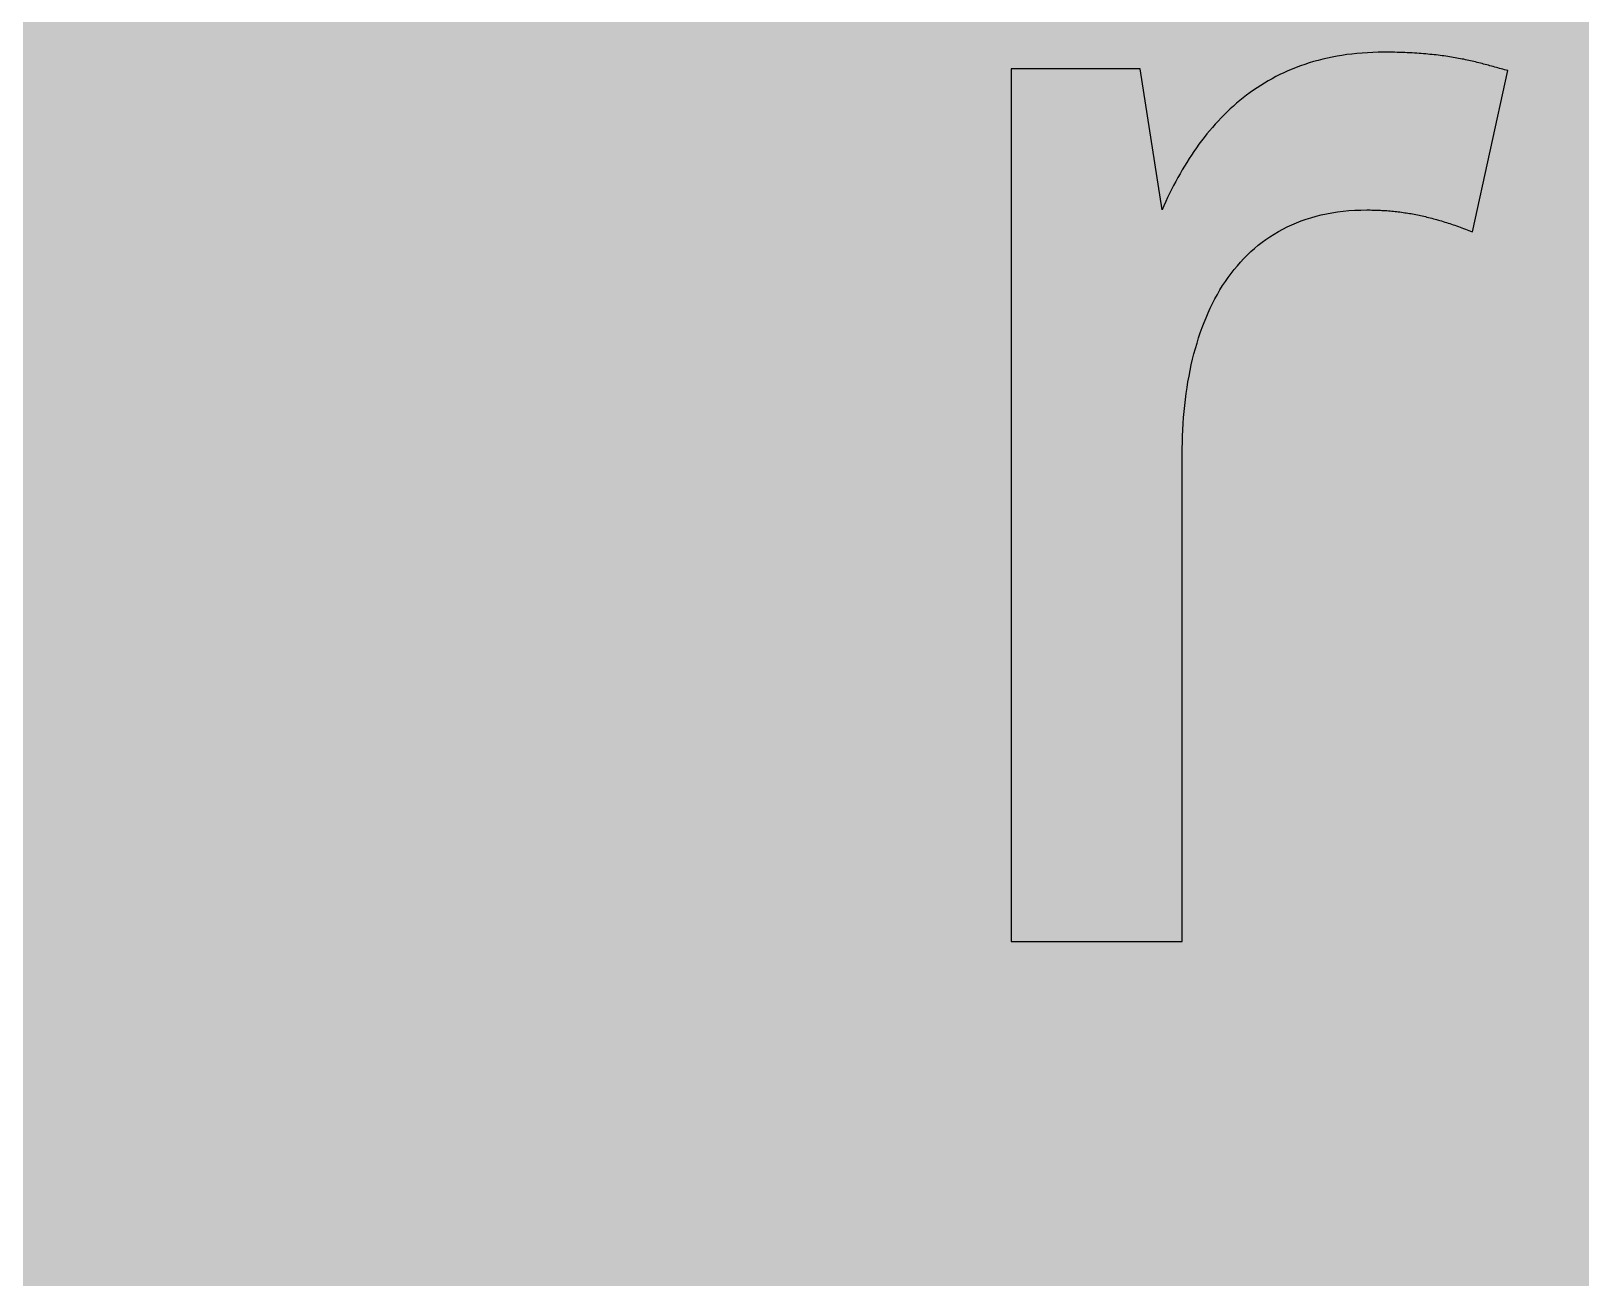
# Model space of a CAD drawing. Header units: millimetres. Extents: x 0 to 212, y 0 to 212.
# Drawn here: x 98.66 to 147.54, y 144.69 to 183.99 of the extents above; entities that cross this region are included whole.
import ezdxf

# ---------------------------------------------------------------- set-up
doc = ezdxf.new("R2010")
doc.units = ezdxf.units.MM

msp = doc.modelspace()

# ---------------------------------------------------------------- hatches: boundary and pattern name
for color, points in [(254, [(14.1633, 0.0536), (13.9878, 0.0533), (13.8125, 0.0559), (13.6373, 0.061), (13.462, 0.0686), (13.2893, 0.0787), (13.114, 0.0914), (12.9413, 0.1041), (12.7686, 0.1219), (12.5959, 0.1397), (12.4231, 0.16), (12.2504, 0.1829), (12.0777, 0.2057), (11.9075, 0.2337), (11.7373, 0.2616), (11.5672, 0.2921), (11.397, 0.3251), (11.2268, 0.3607), (11.0592, 0.3988), (10.8915, 0.4369), (10.7239, 0.4775), (10.5562, 0.5207), (10.3886, 0.5664), (10.2235, 0.6121), (10.0584, 0.6629), (9.8933, 0.7137), (9.7307, 0.7671), (9.5682, 0.8204), (9.4056, 0.8788), (9.2431, 0.9373), (9.083, 0.9982), (8.923, 1.0617), (8.763, 1.1252), (8.6055, 1.1938), (8.4455, 1.2624), (8.2906, 1.331), (8.1331, 1.4046), (7.9781, 1.4783), (7.8232, 1.5545), (7.6708, 1.6332), (7.5184, 1.7145), (7.366, 1.7958), (7.2161, 1.8796), (7.0663, 1.966), (6.919, 2.0523), (6.7716, 2.1438), (6.6243, 2.2352), (6.4795, 2.3266), (6.3348, 2.4232), (6.19, 2.5197), (6.0477, 2.6187), (5.908, 2.7178), (5.7683, 2.8194), (5.6286, 2.9235), (5.4915, 3.0302), (5.3543, 3.1369), (5.2197, 3.2461), (5.0851, 3.3579), (4.953, 3.4722), (4.8209, 3.5865), (4.6914, 3.7033), (4.5644, 3.8202), (4.4348, 3.9395), (4.3104, 4.0615), (4.1859, 4.1859), (4.0615, 4.3104), (3.9395, 4.4348), (3.8202, 4.5618), (3.7033, 4.6914), (3.5865, 4.8209), (3.4722, 4.953), (3.3579, 5.0851), (3.2487, 5.2197), (3.1369, 5.3543), (3.0302, 5.4915), (2.9235, 5.6286), (2.8194, 5.7683), (2.7178, 5.908), (2.6187, 6.0477), (2.5197, 6.19), (2.4232, 6.3348), (2.3266, 6.477), (2.2352, 6.6243), (2.1438, 6.7691), (2.0523, 6.9164), (1.966, 7.0663), (1.8796, 7.2161), (1.7958, 7.366), (1.7145, 7.5184), (1.6332, 7.6708), (1.5545, 7.8232), (1.4783, 7.9781), (1.4046, 8.1331), (1.331, 8.2906), (1.2598, 8.4455), (1.1913, 8.603), (1.1252, 8.763), (1.0592, 8.923), (0.9982, 9.083), (0.9373, 9.2431), (0.8763, 9.4056), (0.8204, 9.5682), (0.7645, 9.7307), (0.7112, 9.8933), (0.6604, 10.0584), (0.6121, 10.2235), (0.5639, 10.3911), (0.5207, 10.5562), (0.4775, 10.7239), (0.4343, 10.8915), (0.3962, 11.0592), (0.3607, 11.2268), (0.3251, 11.397), (0.2921, 11.5672), (0.2616, 11.7373), (0.2311, 11.9075), (0.2057, 12.0802), (0.1803, 12.2504), (0.1575, 12.4231), (0.1372, 12.5959), (0.1194, 12.7686), (0.1041, 12.9413), (0.0889, 13.1166), (0.0787, 13.2893), (0.0686, 13.4645), (0.061, 13.6373), (0.0559, 13.8125), (0.0508, 13.9878), (0.0508, 14.163), (0.0522, 197.6092), (0.0508, 197.7822), (0.0559, 197.9574), (0.061, 198.1327), (0.0686, 198.308), (0.0787, 198.4807), (0.0889, 198.6559), (0.1041, 198.8287), (0.1194, 199.0014), (0.1372, 199.1741), (0.1575, 199.3468), (0.1803, 199.5195), (0.2057, 199.6923), (0.2311, 199.8624), (0.2616, 200.0326), (0.2921, 200.2028), (0.3251, 200.373), (0.3607, 200.5432), (0.3962, 200.7108), (0.4343, 200.8784), (0.4775, 201.0461), (0.5207, 201.2137), (0.5639, 201.3814), (0.6121, 201.5465), (0.6604, 201.7116), (0.7112, 201.8767), (0.7645, 202.0392), (0.8204, 202.2018), (0.8763, 202.3643), (0.9373, 202.5269), (0.9982, 202.6869), (1.0592, 202.8469), (1.1252, 203.007), (1.1913, 203.1644), (1.2598, 203.3245), (1.331, 203.4794), (1.4046, 203.6369), (1.4783, 203.7918), (1.5545, 203.9468), (1.6332, 204.0992), (1.7145, 204.2516), (1.7958, 204.404), (1.8796, 204.5538), (1.966, 204.7037), (2.0523, 204.851), (2.1438, 204.9983), (2.2352, 205.1456), (2.3266, 205.2904), (2.4232, 205.4352), (2.5197, 205.58), (2.6187, 205.7222), (2.7178, 205.8619), (2.8194, 206.0016), (2.9235, 206.1413), (3.0302, 206.2785), (3.1369, 206.4156), (3.2487, 206.5503), (3.3579, 206.6849), (3.4722, 206.817), (3.5865, 206.949), (3.7033, 207.0786), (3.8202, 207.2056), (3.9395, 207.3351), (4.0615, 207.4596), (4.1859, 207.584), (4.3104, 207.7085), (4.4348, 207.8304), (4.5644, 207.9498), (4.6914, 208.0666), (4.8209, 208.1835), (4.953, 208.2978), (5.0851, 208.4121), (5.2197, 208.5213), (5.3543, 208.6331), (5.4915, 208.7397), (5.6286, 208.8464), (5.7683, 208.9506), (5.908, 209.0522), (6.0477, 209.1512), (6.19, 209.2503), (6.3348, 209.3468), (6.4795, 209.4433), (6.6243, 209.5348), (6.7716, 209.6262), (6.919, 209.7176), (7.0663, 209.804), (7.2161, 209.8904), (7.366, 209.9742), (7.5184, 210.0555), (7.6708, 210.1367), (7.8232, 210.2155), (7.9781, 210.2917), (8.1331, 210.3653), (8.2906, 210.439), (8.4455, 210.5101), (8.6055, 210.5787), (8.763, 210.6447), (8.923, 210.7108), (9.083, 210.7717), (9.2431, 210.8327), (9.4056, 210.8937), (9.5682, 210.9495), (9.7307, 211.0054), (9.8933, 211.0588), (10.0584, 211.1096), (10.2235, 211.1578), (10.3886, 211.2061), (10.5562, 211.2493), (10.7239, 211.2924), (10.8915, 211.3356), (11.0592, 211.3737), (11.2268, 211.4093), (11.397, 211.4448), (11.5672, 211.4779), (11.7373, 211.5083), (11.9075, 211.5388), (12.0777, 211.5642), (12.2504, 211.5896), (12.4231, 211.6125), (12.5959, 211.6328), (12.7686, 211.6506), (12.9413, 211.6658), (13.114, 211.6811), (13.2893, 211.6912), (13.462, 211.7014), (13.6373, 211.709), (13.8125, 211.7141), (13.9878, 211.7192), (14.163, 211.7192), (197.6078, 211.7203), (197.7822, 211.7192), (197.9574, 211.7141), (198.1327, 211.709), (198.3054, 211.7014), (198.4807, 211.6912), (198.6534, 211.6811), (198.8287, 211.6658), (199.0014, 211.6506), (199.1741, 211.6328), (199.3468, 211.6125), (199.5195, 211.5896), (199.6897, 211.5642), (199.8624, 211.5388), (200.0326, 211.5083), (200.2028, 211.4779), (200.373, 211.4448), (200.5432, 211.4093), (200.7108, 211.3737), (200.8784, 211.3356), (201.0461, 211.2924), (201.2137, 211.2493), (201.3788, 211.2061), (201.5465, 211.1578), (201.7116, 211.1096), (201.8767, 211.0588), (202.0392, 211.0054), (202.2018, 210.9495), (202.3643, 210.8937), (202.5269, 210.8327), (202.6869, 210.7717), (202.8469, 210.7108), (203.007, 210.6447), (203.167, 210.5787), (203.3245, 210.5101), (203.4794, 210.439), (203.6369, 210.3653), (203.7918, 210.2917), (203.9468, 210.2155), (204.0992, 210.1367), (204.2516, 210.0555), (204.404, 209.9742), (204.5538, 209.8904), (204.7037, 209.804), (204.8535, 209.7176), (205.0009, 209.6262), (205.1456, 209.5348), (205.293, 209.4433), (205.4352, 209.3468), (205.58, 209.2503), (205.7222, 209.1512), (205.8619, 209.0522), (206.0016, 208.9506), (206.1413, 208.8464), (206.2785, 208.7397), (206.4156, 208.6331), (206.5503, 208.5213), (206.6849, 208.4121), (206.817, 208.2978), (206.949, 208.1835), (207.0786, 208.0666), (207.2081, 207.9498), (207.3351, 207.8304), (207.4596, 207.7085), (207.584, 207.584), (207.7085, 207.4596), (207.8304, 207.3351), (207.9498, 207.2056), (208.0666, 207.0786), (208.1835, 206.949), (208.2978, 206.817), (208.4121, 206.6849), (208.5238, 206.5503), (208.6331, 206.4156), (208.7397, 206.2785), (208.8464, 206.1413), (208.9506, 206.0016), (209.0522, 205.8619), (209.1512, 205.7222), (209.2503, 205.58), (209.3468, 205.4352), (209.4433, 205.2904), (209.5348, 205.1456), (209.6262, 204.9983), (209.7176, 204.851), (209.804, 204.7037), (209.8904, 204.5538), (209.9742, 204.404), (210.0555, 204.2516), (210.1367, 204.0992), (210.2155, 203.9468), (210.2917, 203.7918), (210.3653, 203.6369), (210.439, 203.4794), (210.5076, 203.3245), (210.5762, 203.1644), (210.6447, 203.007), (210.7082, 202.8469), (210.7717, 202.6869), (210.8327, 202.5269), (210.8911, 202.3643), (210.9495, 202.2018), (211.0029, 202.0392), (211.0562, 201.8767), (211.107, 201.7116), (211.1578, 201.5465), (211.2035, 201.3814), (211.2493, 201.2137), (211.2924, 201.0461), (211.3331, 200.8784), (211.3712, 200.7108), (211.4093, 200.5432), (211.4448, 200.373), (211.4779, 200.2028), (211.5083, 200.0326), (211.5363, 199.8624), (211.5642, 199.6923), (211.5871, 199.5195), (211.6099, 199.3468), (211.6303, 199.1741), (211.648, 199.0014), (211.6658, 198.8287), (211.6785, 198.6559), (211.6912, 198.4807), (211.7014, 198.308), (211.709, 198.1327), (211.7141, 197.9574), (211.7166, 197.7822), (211.7166, 197.6069), (211.7189, 14.1647), (211.7166, 13.9878), (211.7141, 13.8125), (211.709, 13.6373), (211.7014, 13.4645), (211.6912, 13.2893), (211.6785, 13.1166), (211.6658, 12.9413), (211.648, 12.7686), (211.6303, 12.5959), (211.6099, 12.4231), (211.5871, 12.2504), (211.5642, 12.0802), (211.5363, 11.9075), (211.5083, 11.7373), (211.4779, 11.5672), (211.4448, 11.397), (211.4093, 11.2268), (211.3712, 11.0592), (211.3331, 10.8915), (211.2924, 10.7239), (211.2493, 10.5562), (211.2035, 10.3911), (211.1578, 10.2235), (211.107, 10.0584), (211.0562, 9.8933), (211.0029, 9.7307), (210.9495, 9.5682), (210.8911, 9.4056), (210.8327, 9.2431), (210.7717, 9.083), (210.7082, 8.923), (210.6447, 8.763), (210.5762, 8.603), (210.5076, 8.4455), (210.439, 8.2906), (210.3653, 8.1331), (210.2917, 7.9781), (210.2155, 7.8232), (210.1367, 7.6708), (210.0555, 7.5184), (209.9742, 7.366), (209.8904, 7.2161), (209.804, 7.0663), (209.7176, 6.9164), (209.6262, 6.7691), (209.5348, 6.6243), (209.4433, 6.477), (209.3468, 6.3348), (209.2503, 6.19), (209.1512, 6.0477), (209.0522, 5.908), (208.9506, 5.7683), (208.8464, 5.6286), (208.7397, 5.4915), (208.6331, 5.3543), (208.5238, 5.2197), (208.4121, 5.0851), (208.2978, 4.953), (208.1835, 4.8209), (208.0666, 4.6914), (207.9498, 4.5618), (207.8304, 4.4348), (207.7085, 4.3104), (207.584, 4.1859), (207.4596, 4.0615), (207.3351, 3.9395), (207.2081, 3.8202), (207.0786, 3.7033), (206.949, 3.5865), (206.817, 3.4722), (206.6849, 3.3579), (206.5503, 3.2461), (206.4156, 3.1369), (206.2785, 3.0302), (206.1413, 2.9235), (206.0016, 2.8194), (205.8619, 2.7178), (205.7222, 2.6187), (205.58, 2.5197), (205.4352, 2.4232), (205.293, 2.3266), (205.1456, 2.2352), (205.0009, 2.1438), (204.8535, 2.0523), (204.7037, 1.966), (204.5538, 1.8796), (204.404, 1.7958), (204.2516, 1.7145), (204.0992, 1.6332), (203.9468, 1.5545), (203.7918, 1.4783), (203.6369, 1.4046), (203.4794, 1.331), (203.3245, 1.2624), (203.167, 1.1938), (203.007, 1.1252), (202.8469, 1.0617), (202.6869, 0.9982), (202.5269, 0.9373), (202.3643, 0.8788), (202.2018, 0.8204), (202.0392, 0.7671), (201.8767, 0.7137), (201.7116, 0.6629), (201.5465, 0.6121), (201.3788, 0.5664), (201.2137, 0.5207), (201.0461, 0.4775), (200.8784, 0.4369), (200.7108, 0.3988), (200.5432, 0.3607), (200.373, 0.3251), (200.2028, 0.2921), (200.0326, 0.2616), (199.8624, 0.2337), (199.6897, 0.2057), (199.5195, 0.1829), (199.3468, 0.16), (199.1741, 0.1397), (199.0014, 0.1219), (198.8287, 0.1041), (198.6534, 0.0914), (198.4807, 0.0787), (198.3054, 0.0686), (198.1327, 0.061), (197.9574, 0.0559), (197.7822, 0.0533), (197.6069, 0.0533)]), (59, [(140.7844, 178.3468), (140.8379, 178.3461), (140.8913, 178.3461), (140.9446, 178.3436), (140.9979, 178.3436), (141.0513, 178.341), (141.1046, 178.341), (141.158, 178.3385), (141.2113, 178.3359), (141.2621, 178.3334), (141.3154, 178.3309), (141.3662, 178.3258), (141.4196, 178.3232), (141.4704, 178.3182), (141.5212, 178.3156), (141.572, 178.3105), (141.6253, 178.3055), (141.6761, 178.3004), (141.7269, 178.2928), (141.7777, 178.2877), (141.826, 178.2826), (141.8768, 178.275), (141.9276, 178.2674), (141.9784, 178.2597), (142.0292, 178.2521), (142.08, 178.2445), (142.1282, 178.2369), (142.179, 178.2293), (142.2298, 178.2191), (142.2806, 178.2089), (142.3289, 178.2013), (142.3797, 178.1912), (142.4305, 178.181), (142.4813, 178.1683), (142.5296, 178.1581), (142.5804, 178.1454), (142.6312, 178.1353), (142.682, 178.1226), (142.7328, 178.1099), (142.7836, 178.0972), (142.8344, 178.0845), (142.8852, 178.0692), (142.936, 178.0565), (142.9868, 178.0413), (143.0401, 178.0286), (143.0909, 178.0134), (143.1417, 177.9981), (143.195, 177.9803), (143.2458, 177.9651), (143.2992, 177.9499), (143.35, 177.9321), (143.4033, 177.9143), (143.4567, 177.8965), (143.51, 177.8787), (143.5633, 177.861), (143.6167, 177.8432), (143.6726, 177.8229), (143.7259, 177.8025), (143.7818, 177.7848), (143.8351, 177.7644), (143.891, 177.7416), (143.9469, 177.7213), (144.0028, 177.7009), (144.0586, 177.6781), (144.1171, 177.6578), (145.2301, 182.7385), (145.1762, 182.753), (145.1254, 182.7657), (145.0746, 182.7809), (145.0213, 182.7962), (144.9705, 182.8114), (144.9197, 182.8241), (144.8689, 182.8394), (144.8206, 182.8521), (144.7698, 182.8673), (144.719, 182.88), (144.6682, 182.8952), (144.6174, 182.9079), (144.5666, 182.9232), (144.5158, 182.9359), (144.4676, 182.9486), (144.4168, 182.9613), (144.366, 182.974), (144.3152, 182.9867), (144.2618, 182.9994), (144.211, 183.0121), (144.1602, 183.0248), (144.1069, 183.0375), (144.0561, 183.0502), (144.0028, 183.0603), (143.9494, 183.073), (143.8961, 183.0832), (143.8427, 183.0959), (143.7894, 183.1061), (143.7361, 183.1162), (143.6802, 183.1264), (143.6243, 183.1365), (143.5684, 183.1467), (143.5125, 183.1569), (143.4541, 183.167), (143.3957, 183.1746), (143.3373, 183.1848), (143.2789, 183.1924), (143.2179, 183.2026), (143.1569, 183.2102), (143.096, 183.2178), (143.0325, 183.2254), (142.9715, 183.2331), (142.9055, 183.2407), (142.842, 183.2483), (142.7759, 183.2534), (142.7074, 183.261), (142.6413, 183.2661), (142.5727, 183.2737), (142.5016, 183.2788), (142.4305, 183.2839), (142.3594, 183.2889), (142.2857, 183.2915), (142.2121, 183.2966), (142.1359, 183.3016), (142.0597, 183.3042), (141.9835, 183.3067), (141.9022, 183.3093), (141.8234, 183.3118), (141.7422, 183.3143), (141.6583, 183.3169), (141.5745, 183.3169), (141.4882, 183.3194), (141.4018, 183.3194), (141.3129, 183.3194), (141.1402, 183.3169), (140.97, 183.3118), (140.8024, 183.3042), (140.6373, 183.294), (140.4747, 183.2788), (140.3121, 183.2635), (140.1547, 183.2432), (139.9997, 183.2204), (139.8448, 183.195), (139.6924, 183.167), (139.5451, 183.134), (139.3977, 183.101), (139.2504, 183.0629), (139.1082, 183.0248), (138.9685, 182.9816), (138.8288, 182.9359), (138.6942, 182.8876), (138.5595, 182.8394), (138.4275, 182.786), (138.2954, 182.7301), (138.1684, 182.6717), (138.0414, 182.6133), (137.9169, 182.5498), (137.795, 182.4838), (137.6756, 182.4177), (137.5562, 182.3466), (137.4419, 182.2755), (137.3276, 182.2018), (137.2133, 182.1256), (137.1041, 182.0469), (136.9949, 181.9656), (136.8882, 181.8843), (136.7815, 181.798), (136.6799, 181.7116), (136.5783, 181.6227), (136.4767, 181.5338), (136.3802, 181.4398), (136.2837, 181.3458), (136.1897, 181.2493), (136.0957, 181.1503), (136.0043, 181.0512), (135.9154, 180.9496), (135.8265, 180.8455), (135.7401, 180.7413), (135.6563, 180.6346), (135.5725, 180.528), (135.4912, 180.4162), (135.4125, 180.3044), (135.3337, 180.1927), (135.255, 180.0784), (135.1813, 179.9641), (135.1077, 179.8447), (135.034, 179.7279), (134.9629, 179.6085), (134.8943, 179.4866), (134.8257, 179.3646), (134.7572, 179.2402), (134.6937, 179.1157), (134.6276, 178.9913), (134.5667, 178.8643), (134.5032, 178.7347), (134.4447, 178.6077), (134.3838, 178.4756), (134.3279, 178.3461), (133.6407, 182.7911), (129.5658, 182.7911), (129.5658, 155.2758), (134.9636, 155.2758), (134.9636, 170.6217), (134.9629, 170.8201), (134.968, 171.0207), (134.9731, 171.2163), (134.9832, 171.4144), (134.9934, 171.6075), (135.0086, 171.8005), (135.0239, 171.9936), (135.0442, 172.1815), (135.0645, 172.372), (135.0899, 172.5574), (135.1153, 172.7429), (135.1458, 172.9257), (135.1788, 173.1061), (135.2144, 173.2839), (135.2499, 173.4617), (135.2906, 173.6344), (135.3337, 173.8071), (135.3795, 173.9773), (135.4303, 174.1449), (135.4811, 174.31), (135.5344, 174.4751), (135.5928, 174.6352), (135.6538, 174.7926), (135.7147, 174.9476), (135.7808, 175.1), (135.8494, 175.2498), (135.923, 175.3972), (135.9967, 175.5419), (136.0754, 175.6842), (136.1542, 175.8213), (136.238, 175.9585), (136.3243, 176.0906), (136.4158, 176.2201), (136.5072, 176.3446), (136.6037, 176.469), (136.7028, 176.5884), (136.8044, 176.7027), (136.9085, 176.817), (137.0178, 176.9262), (137.127, 177.0304), (137.2413, 177.132), (137.3607, 177.231), (137.48, 177.325), (137.6045, 177.4165), (137.7315, 177.5028), (137.861, 177.5866), (137.9957, 177.6654), (138.1328, 177.7416), (138.2725, 177.8127), (138.4173, 177.8787), (138.5621, 177.9422), (138.7145, 178.0007), (138.8669, 178.054), (139.0244, 178.1023), (139.1844, 178.148), (139.3469, 178.1886), (139.5146, 178.2267), (139.6848, 178.2572), (139.86, 178.2826), (140.0378, 178.3055), (140.2182, 178.3232), (140.4036, 178.3359), (140.5915, 178.3436), (140.782, 178.3461)])]:
    msp.add_hatch(color=color).paths.add_polyline_path(points)
h = msp.add_hatch(color=59)
edge = h.paths.add_edge_path()
edge.add_line((122.422, 171.2031), (122.4178, 171.6202))
edge.add_line((122.4178, 171.6202), (122.4102, 172.0291))
edge.add_line((122.4102, 172.0291), (122.3975, 172.4279))
edge.add_line((122.3975, 172.4279), (122.3772, 172.8216))
edge.add_line((122.3772, 172.8216), (122.3543, 173.2051))
edge.add_line((122.3543, 173.2051), (122.3239, 173.5785))
edge.add_line((122.3239, 173.5785), (122.2908, 173.9468))
edge.add_line((122.2908, 173.9468), (122.2502, 174.305))
edge.add_line((122.2502, 174.305), (122.207, 174.6555))
edge.add_line((122.207, 174.6555), (122.1562, 174.9984))
edge.add_line((122.1562, 174.9984), (122.1029, 175.3337))
edge.add_line((122.1029, 175.3337), (122.0419, 175.6613))
edge.add_line((122.0419, 175.6613), (121.9784, 175.9788))
edge.add_line((121.9784, 175.9788), (121.9098, 176.2912))
edge.add_line((121.9098, 176.2912), (121.8362, 176.5935))
edge.add_line((121.8362, 176.5935), (121.7574, 176.8907))
edge.add_line((121.7574, 176.8907), (121.6736, 177.1777))
edge.add_line((121.6736, 177.1777), (121.5847, 177.4596))
edge.add_line((121.5847, 177.4596), (121.4933, 177.7314))
edge.add_line((121.4933, 177.7314), (121.3942, 177.9981))
edge.add_line((121.3942, 177.9981), (121.2926, 178.2572))
edge.add_line((121.2926, 178.2572), (121.1859, 178.5087))
edge.add_line((121.1859, 178.5087), (121.0767, 178.7525))
edge.add_line((121.0767, 178.7525), (120.9624, 178.9887))
edge.add_line((120.9624, 178.9887), (120.843, 179.2199))
edge.add_line((120.843, 179.2199), (120.7186, 179.4408))
edge.add_line((120.7186, 179.4408), (120.589, 179.6567))
edge.add_line((120.589, 179.6567), (120.457, 179.865))
edge.add_line((120.457, 179.865), (120.3223, 180.0682))
edge.add_line((120.3223, 180.0682), (120.1801, 180.2638))
edge.add_line((120.1801, 180.2638), (120.0353, 180.4518))
edge.add_line((120.0353, 180.4518), (119.888, 180.6346))
edge.add_line((119.888, 180.6346), (119.7356, 180.8099))
edge.add_line((119.7356, 180.8099), (119.5781, 180.9775))
edge.add_line((119.5781, 180.9775), (119.4181, 181.1401))
edge.add_line((119.4181, 181.1401), (119.253, 181.295))
edge.add_line((119.253, 181.295), (119.0854, 181.4449))
edge.add_line((119.0854, 181.4449), (118.9126, 181.5897))
edge.add_line((118.9126, 181.5897), (118.7374, 181.7268))
edge.add_line((118.7374, 181.7268), (118.557, 181.8564))
edge.add_line((118.557, 181.8564), (118.3742, 181.9808))
edge.add_line((118.3742, 181.9808), (118.1887, 182.1002))
edge.add_line((118.1887, 182.1002), (117.9982, 182.2145))
edge.add_line((117.9982, 182.2145), (117.8052, 182.3212))
edge.add_line((117.8052, 182.3212), (117.6071, 182.4228))
edge.add_line((117.6071, 182.4228), (117.4064, 182.5168))
edge.add_line((117.4064, 182.5168), (117.2032, 182.6057))
edge.add_line((117.2032, 182.6057), (116.9949, 182.6895))
edge.add_line((116.9949, 182.6895), (116.7867, 182.7682))
edge.add_line((116.7867, 182.7682), (116.5708, 182.8419))
edge.add_line((116.5708, 182.8419), (116.3549, 182.9105))
edge.add_line((116.3549, 182.9105), (116.1339, 182.9714))
edge.add_line((116.1339, 182.9714), (115.9129, 183.0273))
edge.add_line((115.9129, 183.0273), (115.6868, 183.0807))
edge.add_line((115.6868, 183.0807), (115.4557, 183.1264))
edge.add_line((115.4557, 183.1264), (115.2246, 183.167))
edge.add_line((115.2246, 183.167), (114.9883, 183.2026))
edge.add_line((114.9883, 183.2026), (114.7521, 183.2356))
edge.add_line((114.7521, 183.2356), (114.5108, 183.261))
edge.add_line((114.5108, 183.261), (114.267, 183.2813))
edge.add_line((114.267, 183.2813), (114.0206, 183.2991))
edge.add_line((114.0206, 183.2991), (113.7717, 183.3093))
edge.add_line((113.7717, 183.3093), (113.5202, 183.3169))
edge.add_line((113.5202, 183.3169), (113.2662, 183.3194))
edge.add_line((113.2662, 183.3194), (113.0808, 183.3169))
edge.add_line((113.0808, 183.3169), (112.9005, 183.3143))
edge.add_line((112.9005, 183.3143), (112.7201, 183.3067))
edge.add_line((112.7201, 183.3067), (112.5423, 183.2991))
edge.add_line((112.5423, 183.2991), (112.3671, 183.2864))
edge.add_line((112.3671, 183.2864), (112.1918, 183.2737))
edge.add_line((112.1918, 183.2737), (112.0216, 183.2559))
edge.add_line((112.0216, 183.2559), (111.854, 183.2381))
edge.add_line((111.854, 183.2381), (111.6889, 183.2153))
edge.add_line((111.6889, 183.2153), (111.5238, 183.1924))
edge.add_line((111.5238, 183.1924), (111.3612, 183.167))
edge.add_line((111.3612, 183.167), (111.2037, 183.1391))
edge.add_line((111.2037, 183.1391), (111.0463, 183.1086))
edge.add_line((111.0463, 183.1086), (110.8913, 183.0756))
edge.add_line((110.8913, 183.0756), (110.7364, 183.04))
edge.add_line((110.7364, 183.04), (110.5865, 183.0045))
edge.add_line((110.5865, 183.0045), (110.4392, 182.9638))
edge.add_line((110.4392, 182.9638), (110.2919, 182.9232))
edge.add_line((110.2919, 182.9232), (110.1471, 182.88))
edge.add_line((110.1471, 182.88), (110.0049, 182.8343))
edge.add_line((110.0049, 182.8343), (109.8652, 182.786))
edge.add_line((109.8652, 182.786), (109.728, 182.7378))
edge.add_line((109.728, 182.7378), (109.5908, 182.687))
edge.add_line((109.5908, 182.687), (109.4588, 182.6336))
edge.add_line((109.4588, 182.6336), (109.3267, 182.5777))
edge.add_line((109.3267, 182.5777), (109.1971, 182.5219))
edge.add_line((109.1971, 182.5219), (109.0676, 182.4609))
edge.add_line((109.0676, 182.4609), (108.9431, 182.4025))
edge.add_line((108.9431, 182.4025), (108.8187, 182.339))
edge.add_line((108.8187, 182.339), (108.6968, 182.2755))
edge.add_line((108.6968, 182.2755), (108.5774, 182.2094))
edge.add_line((108.5774, 182.2094), (108.458, 182.1409))
edge.add_line((108.458, 182.1409), (108.3412, 182.0723))
edge.add_line((108.3412, 182.0723), (108.2269, 182.0012))
edge.add_line((108.2269, 182.0012), (108.1151, 181.93))
edge.add_line((108.1151, 181.93), (108.0033, 181.8564))
edge.add_line((108.0033, 181.8564), (107.8967, 181.7802))
edge.add_line((107.8967, 181.7802), (107.7874, 181.704))
edge.add_line((107.7874, 181.704), (107.6833, 181.6252))
edge.add_line((107.6833, 181.6252), (107.5792, 181.5465))
edge.add_line((107.5792, 181.5465), (107.4776, 181.4652))
edge.add_line((107.4776, 181.4652), (107.3785, 181.3839))
edge.add_line((107.3785, 181.3839), (107.2794, 181.3001))
edge.add_line((107.2794, 181.3001), (107.1829, 181.2163))
edge.add_line((107.1829, 181.2163), (107.0889, 181.1299))
edge.add_line((107.0889, 181.1299), (106.9975, 181.041))
edge.add_line((106.9975, 181.041), (106.9061, 180.9547))
edge.add_line((106.9061, 180.9547), (106.8146, 180.8632))
edge.add_line((106.8146, 180.8632), (106.7283, 180.7718))
edge.add_line((106.7283, 180.7718), (106.6419, 180.6804))
edge.add_line((106.6419, 180.6804), (106.5555, 180.5889))
edge.add_line((106.5555, 180.5889), (106.4717, 180.4949))
edge.add_line((106.4717, 180.4949), (106.3904, 180.3984))
edge.add_line((106.3904, 180.3984), (106.3117, 180.3044))
edge.add_line((106.3117, 180.3044), (106.233, 180.2054))
edge.add_line((106.233, 180.2054), (106.1568, 180.1089))
edge.add_line((106.1568, 180.1089), (106.0806, 180.0098))
edge.add_line((106.0806, 180.0098), (106.0069, 179.9107))
edge.add_line((106.0069, 179.9107), (105.9332, 179.8091))
edge.add_line((105.9332, 179.8091), (105.8621, 179.7101))
edge.add_line((105.8621, 179.7101), (105.7935, 179.6085))
edge.add_line((105.7935, 179.6085), (105.725, 179.5043))
edge.add_line((105.725, 179.5043), (105.6589, 179.4027))
edge.add_line((105.6589, 179.4027), (105.5929, 179.2986))
edge.add_line((105.5929, 179.2986), (104.8551, 182.7911))
edge.add_line((104.8551, 182.7911), (100.7801, 182.7911))
edge.add_line((100.7801, 182.7911), (100.7801, 145.7508))
edge.add_line((100.7801, 145.7508), (106.178, 145.7508))
edge.add_line((106.178, 145.7508), (106.178, 157.8155))
edge.add_line((106.178, 157.8155), (106.238, 157.7696))
edge.add_line((106.238, 157.7696), (106.3015, 157.7264))
edge.add_line((106.3015, 157.7264), (106.365, 157.6832))
edge.add_line((106.365, 157.6832), (106.4285, 157.64))
edge.add_line((106.4285, 157.64), (106.4946, 157.5994))
edge.add_line((106.4946, 157.5994), (106.5581, 157.5587))
edge.add_line((106.5581, 157.5587), (106.6241, 157.5181))
edge.add_line((106.6241, 157.5181), (106.6902, 157.4775))
edge.add_line((106.6902, 157.4775), (106.7562, 157.4368))
edge.add_line((106.7562, 157.4368), (106.8248, 157.3987))
edge.add_line((106.8248, 157.3987), (106.8908, 157.3606))
edge.add_line((106.8908, 157.3606), (106.9594, 157.3251))
edge.add_line((106.9594, 157.3251), (107.028, 157.287))
edge.add_line((107.028, 157.287), (107.0991, 157.2514))
edge.add_line((107.0991, 157.2514), (107.1677, 157.2158))
edge.add_line((107.1677, 157.2158), (107.2388, 157.1803))
edge.add_line((107.2388, 157.1803), (107.3099, 157.1473))
edge.add_line((107.3099, 157.1473), (107.381, 157.1142))
edge.add_line((107.381, 157.1142), (107.4547, 157.0812))
edge.add_line((107.4547, 157.0812), (107.5258, 157.0482))
edge.add_line((107.5258, 157.0482), (107.5995, 157.0177))
edge.add_line((107.5995, 157.0177), (107.6731, 156.9872))
edge.add_line((107.6731, 156.9872), (107.7493, 156.9568))
edge.add_line((107.7493, 156.9568), (107.823, 156.9263))
edge.add_line((107.823, 156.9263), (107.8992, 156.8983))
edge.add_line((107.8992, 156.8983), (107.9754, 156.8704))
edge.add_line((107.9754, 156.8704), (108.0516, 156.8425))
edge.add_line((108.0516, 156.8425), (108.1303, 156.8171))
edge.add_line((108.1303, 156.8171), (108.2065, 156.7891))
edge.add_line((108.2065, 156.7891), (108.2853, 156.7663))
edge.add_line((108.2853, 156.7663), (108.364, 156.7409))
edge.add_line((108.364, 156.7409), (108.4453, 156.7155))
edge.add_line((108.4453, 156.7155), (108.524, 156.6926))
edge.add_line((108.524, 156.6926), (108.6053, 156.6697))
edge.add_line((108.6053, 156.6697), (108.6866, 156.6494))
edge.add_line((108.6866, 156.6494), (108.7704, 156.6291))
edge.add_line((108.7704, 156.6291), (108.8517, 156.6062))
edge.add_line((108.8517, 156.6062), (108.9355, 156.5885))
edge.add_line((108.9355, 156.5885), (109.0193, 156.5681))
edge.add_line((109.0193, 156.5681), (109.1032, 156.5504))
edge.add_line((109.1032, 156.5504), (109.187, 156.5326))
edge.add_line((109.187, 156.5326), (109.2733, 156.5173))
edge.add_line((109.2733, 156.5173), (109.3597, 156.4996))
edge.add_line((109.3597, 156.4996), (109.4461, 156.4843))
edge.add_line((109.4461, 156.4843), (109.535, 156.4691))
edge.add_line((109.535, 156.4691), (109.6213, 156.4564))
edge.add_line((109.6213, 156.4564), (109.7102, 156.4437))
edge.add_line((109.7102, 156.4437), (109.7991, 156.431))
edge.add_line((109.7991, 156.431), (109.888, 156.4183))
edge.add_line((109.888, 156.4183), (109.9795, 156.4081))
edge.add_line((109.9795, 156.4081), (110.0709, 156.398))
edge.add_line((110.0709, 156.398), (110.1623, 156.3878))
edge.add_line((110.1623, 156.3878), (110.2538, 156.3802))
edge.add_line((110.2538, 156.3802), (110.3478, 156.37))
edge.add_line((110.3478, 156.37), (110.4392, 156.3649))
edge.add_line((110.4392, 156.3649), (110.5332, 156.3573))
edge.add_line((110.5332, 156.3573), (110.6297, 156.3522))
edge.add_line((110.6297, 156.3522), (110.7237, 156.3472))
edge.add_line((110.7237, 156.3472), (110.8202, 156.3421))
edge.add_line((110.8202, 156.3421), (110.9167, 156.3395))
edge.add_line((110.9167, 156.3395), (111.0132, 156.337))
edge.add_line((111.0132, 156.337), (111.1123, 156.3345))
edge.add_line((111.1123, 156.3345), (111.2088, 156.3345))
edge.add_line((111.2088, 156.3345), (111.3079, 156.3319))
edge.add_line((111.3079, 156.3319), (111.6482, 156.337))
edge.add_line((111.6482, 156.337), (111.9835, 156.3497))
edge.add_line((111.9835, 156.3497), (112.3112, 156.3675))
edge.add_line((112.3112, 156.3675), (112.6363, 156.3954))
edge.add_line((112.6363, 156.3954), (112.9563, 156.431))
edge.add_line((112.9563, 156.431), (113.2713, 156.4716))
edge.add_line((113.2713, 156.4716), (113.5786, 156.5224))
edge.add_line((113.5786, 156.5224), (113.8834, 156.5808))
edge.add_line((113.8834, 156.5808), (114.1806, 156.6469))
edge.add_line((114.1806, 156.6469), (114.4753, 156.7205))
edge.add_line((114.4753, 156.7205), (114.7623, 156.8018))
edge.add_line((114.7623, 156.8018), (115.0468, 156.8882))
edge.add_line((115.0468, 156.8882), (115.3236, 156.9847))
edge.add_line((115.3236, 156.9847), (115.5954, 157.0888))
edge.add_line((115.5954, 157.0888), (115.8646, 157.1981))
edge.add_line((115.8646, 157.1981), (116.1263, 157.3174))
edge.add_line((116.1263, 157.3174), (116.3828, 157.4419))
edge.add_line((116.3828, 157.4419), (116.6343, 157.574))
edge.add_line((116.6343, 157.574), (116.8806, 157.7162))
edge.add_line((116.8806, 157.7162), (117.1219, 157.8635))
edge.add_line((117.1219, 157.8635), (117.3582, 158.0185))
edge.add_line((117.3582, 158.0185), (117.5893, 158.181))
edge.add_line((117.5893, 158.181), (117.8128, 158.3487))
edge.add_line((117.8128, 158.3487), (118.0338, 158.5265))
edge.add_line((118.0338, 158.5265), (118.2497, 158.7094))
edge.add_line((118.2497, 158.7094), (118.458, 158.8999))
edge.add_line((118.458, 158.8999), (118.6612, 159.098))
edge.add_line((118.6612, 159.098), (118.8618, 159.3037))
edge.add_line((118.8618, 159.3037), (119.0549, 159.5171))
edge.add_line((119.0549, 159.5171), (119.2428, 159.7355))
edge.add_line((119.2428, 159.7355), (119.4257, 159.9616))
edge.add_line((119.4257, 159.9616), (119.6035, 160.1953))
edge.add_line((119.6035, 160.1953), (119.7762, 160.4366))
edge.add_line((119.7762, 160.4366), (119.9413, 160.6829))
edge.add_line((119.9413, 160.6829), (120.1039, 160.9369))
edge.add_line((120.1039, 160.9369), (120.2588, 161.1986))
edge.add_line((120.2588, 161.1986), (120.4112, 161.4653))
edge.add_line((120.4112, 161.4653), (120.556, 161.7421))
edge.add_line((120.556, 161.7421), (120.6957, 162.0241))
edge.add_line((120.6957, 162.0241), (120.8303, 162.3111))
edge.add_line((120.8303, 162.3111), (120.9599, 162.6057))
edge.add_line((120.9599, 162.6057), (121.0843, 162.908))
edge.add_line((121.0843, 162.908), (121.2012, 163.2179))
edge.add_line((121.2012, 163.2179), (121.3155, 163.5328))
edge.add_line((121.3155, 163.5328), (121.4222, 163.8554))
edge.add_line((121.4222, 163.8554), (121.5238, 164.1831))
edge.add_line((121.5238, 164.1831), (121.6203, 164.5183))
edge.add_line((121.6203, 164.5183), (121.7117, 164.8612))
edge.add_line((121.7117, 164.8612), (121.7981, 165.2092))
edge.add_line((121.7981, 165.2092), (121.8768, 165.5623))
edge.add_line((121.8768, 165.5623), (121.953, 165.9255))
edge.add_line((121.953, 165.9255), (122.0216, 166.2938))
edge.add_line((122.0216, 166.2938), (122.0851, 166.6672))
edge.add_line((122.0851, 166.6672), (122.1435, 167.0482))
edge.add_line((122.1435, 167.0482), (122.1969, 167.4343))
edge.add_line((122.1969, 167.4343), (122.2426, 167.828))
edge.add_line((122.2426, 167.828), (122.2832, 168.2267))
edge.add_line((122.2832, 168.2267), (122.3213, 168.6331))
edge.add_line((122.3213, 168.6331), (122.3518, 169.0472))
edge.add_line((122.3518, 169.0472), (122.3772, 169.4663))
edge.add_line((122.3772, 169.4663), (122.395, 169.8904))
edge.add_line((122.395, 169.8904), (122.4102, 170.3222))
edge.add_line((122.4102, 170.3222), (122.4178, 170.7591))
edge.add_line((122.4178, 170.7591), (122.4204, 171.2011))
edge = h.paths.add_edge_path(flags=16)
edge.add_line((111.6281, 179.0344), (111.8108, 179.0319))
edge.add_line((111.8108, 179.0319), (111.9911, 179.0243))
edge.add_line((111.9911, 179.0243), (112.1664, 179.0167))
edge.add_line((112.1664, 179.0167), (112.3391, 179.0014))
edge.add_line((112.3391, 179.0014), (112.5093, 178.9836))
edge.add_line((112.5093, 178.9836), (112.6744, 178.9633))
edge.add_line((112.6744, 178.9633), (112.837, 178.9379))
edge.add_line((112.837, 178.9379), (112.9944, 178.9074))
edge.add_line((112.9944, 178.9074), (113.1468, 178.8744))
edge.add_line((113.1468, 178.8744), (113.2992, 178.8389))
edge.add_line((113.2992, 178.8389), (113.4466, 178.7957))
edge.add_line((113.4466, 178.7957), (113.5888, 178.7525))
edge.add_line((113.5888, 178.7525), (113.7285, 178.7017))
edge.add_line((113.7285, 178.7017), (113.8657, 178.6484))
edge.add_line((113.8657, 178.6484), (113.9977, 178.5925))
edge.add_line((113.9977, 178.5925), (114.1273, 178.5315))
edge.add_line((114.1273, 178.5315), (114.2543, 178.4655))
edge.add_line((114.2543, 178.4655), (114.3762, 178.3969))
edge.add_line((114.3762, 178.3969), (114.4956, 178.3232))
edge.add_line((114.4956, 178.3232), (114.6124, 178.2445))
edge.add_line((114.6124, 178.2445), (114.7267, 178.1632))
edge.add_line((114.7267, 178.1632), (114.8359, 178.0769))
edge.add_line((114.8359, 178.0769), (114.9426, 177.988))
edge.add_line((114.9426, 177.988), (115.0442, 177.894))
edge.add_line((115.0442, 177.894), (115.1458, 177.7975))
edge.add_line((115.1458, 177.7975), (115.2423, 177.6959))
edge.add_line((115.2423, 177.6959), (115.3363, 177.5892))
edge.add_line((115.3363, 177.5892), (115.4278, 177.4774))
edge.add_line((115.4278, 177.4774), (115.5141, 177.3631))
edge.add_line((115.5141, 177.3631), (115.6005, 177.2463))
edge.add_line((115.6005, 177.2463), (115.6818, 177.1218))
edge.add_line((115.6818, 177.1218), (115.7605, 176.9948))
edge.add_line((115.7605, 176.9948), (115.8367, 176.8653))
edge.add_line((115.8367, 176.8653), (115.9104, 176.7307))
edge.add_line((115.9104, 176.7307), (115.9815, 176.591))
edge.add_line((115.9815, 176.591), (116.0475, 176.4462))
edge.add_line((116.0475, 176.4462), (116.1136, 176.2989))
edge.add_line((116.1136, 176.2989), (116.1745, 176.1465))
edge.add_line((116.1745, 176.1465), (116.2329, 175.989))
edge.add_line((116.2329, 175.989), (116.2914, 175.829))
edge.add_line((116.2914, 175.829), (116.3447, 175.6639))
edge.add_line((116.3447, 175.6639), (116.3955, 175.4962))
edge.add_line((116.3955, 175.4962), (116.4438, 175.321))
edge.add_line((116.4438, 175.321), (116.4895, 175.1432))
edge.add_line((116.4895, 175.1432), (116.5352, 174.9628))
edge.add_line((116.5352, 174.9628), (116.5758, 174.7749))
edge.add_line((116.5758, 174.7749), (116.6139, 174.5844))
edge.add_line((116.6139, 174.5844), (116.6495, 174.3888))
edge.add_line((116.6495, 174.3888), (116.6825, 174.1907))
edge.add_line((116.6825, 174.1907), (116.7155, 173.9875))
edge.add_line((116.7155, 173.9875), (116.7435, 173.7792))
edge.add_line((116.7435, 173.7792), (116.7714, 173.5658))
edge.add_line((116.7714, 173.5658), (116.7943, 173.3499))
edge.add_line((116.7943, 173.3499), (116.8171, 173.1289))
edge.add_line((116.8171, 173.1289), (116.8375, 172.9029))
edge.add_line((116.8375, 172.9029), (116.8527, 172.6717))
edge.add_line((116.8527, 172.6717), (116.8705, 172.4381))
edge.add_line((116.8705, 172.4381), (116.8832, 172.1993))
edge.add_line((116.8832, 172.1993), (116.8933, 171.9555))
edge.add_line((116.8933, 171.9555), (116.9035, 171.7091))
edge.add_line((116.9035, 171.7091), (116.9086, 171.4551))
edge.add_line((116.9086, 171.4551), (116.9137, 171.1985))
edge.add_line((116.9137, 171.1985), (116.9187, 170.9395))
edge.add_line((116.9187, 170.9395), (116.9187, 170.6728))
edge.add_line((116.9187, 170.6728), (116.9162, 170.3451))
edge.add_line((116.9162, 170.3451), (116.9137, 170.0251))
edge.add_line((116.9137, 170.0251), (116.906, 169.7101))
edge.add_line((116.906, 169.7101), (116.8959, 169.4002))
edge.add_line((116.8959, 169.4002), (116.8832, 169.0954))
edge.add_line((116.8832, 169.0954), (116.8679, 168.7982))
edge.add_line((116.8679, 168.7982), (116.8502, 168.5061))
edge.add_line((116.8502, 168.5061), (116.8298, 168.2191))
edge.add_line((116.8298, 168.2191), (116.8044, 167.9397))
edge.add_line((116.8044, 167.9397), (116.779, 167.6654))
edge.add_line((116.779, 167.6654), (116.7486, 167.3962))
edge.add_line((116.7486, 167.3962), (116.7155, 167.132))
edge.add_line((116.7155, 167.132), (116.68, 166.8729))
edge.add_line((116.68, 166.8729), (116.6393, 166.6215))
edge.add_line((116.6393, 166.6215), (116.5987, 166.3751))
edge.add_line((116.5987, 166.3751), (116.553, 166.1338))
edge.add_line((116.553, 166.1338), (116.5047, 165.8976))
edge.add_line((116.5047, 165.8976), (116.4514, 165.6664))
edge.add_line((116.4514, 165.6664), (116.398, 165.4429))
edge.add_line((116.398, 165.4429), (116.3396, 165.2219))
edge.add_line((116.3396, 165.2219), (116.2761, 165.0086))
edge.add_line((116.2761, 165.0086), (116.2126, 164.8003))
edge.add_line((116.2126, 164.8003), (116.144, 164.5971))
edge.add_line((116.144, 164.5971), (116.0729, 164.399))
edge.add_line((116.0729, 164.399), (115.9993, 164.2059))
edge.add_line((115.9993, 164.2059), (115.9205, 164.018))
edge.add_line((115.9205, 164.018), (115.8392, 163.8376))
edge.add_line((115.8392, 163.8376), (115.7529, 163.6598))
edge.add_line((115.7529, 163.6598), (115.664, 163.4896))
edge.add_line((115.664, 163.4896), (115.5725, 163.322))
edge.add_line((115.5725, 163.322), (115.476, 163.162))
edge.add_line((115.476, 163.162), (115.377, 163.007))
edge.add_line((115.377, 163.007), (115.2754, 162.8546))
edge.add_line((115.2754, 162.8546), (115.1687, 162.7099))
edge.add_line((115.1687, 162.7099), (115.0569, 162.5702))
edge.add_line((115.0569, 162.5702), (114.9426, 162.4355))
edge.add_line((114.9426, 162.4355), (114.8258, 162.3035))
edge.add_line((114.8258, 162.3035), (114.7039, 162.179))
edge.add_line((114.7039, 162.179), (114.5794, 162.0596))
edge.add_line((114.5794, 162.0596), (114.4499, 161.9428))
edge.add_line((114.4499, 161.9428), (114.3178, 161.8336))
edge.add_line((114.3178, 161.8336), (114.1806, 161.7294))
edge.add_line((114.1806, 161.7294), (114.0409, 161.6278))
edge.add_line((114.0409, 161.6278), (113.8961, 161.5338))
edge.add_line((113.8961, 161.5338), (113.7488, 161.4424))
edge.add_line((113.7488, 161.4424), (113.5964, 161.356))
edge.add_line((113.5964, 161.356), (113.4389, 161.2748))
edge.add_line((113.4389, 161.2748), (113.2789, 161.1986))
edge.add_line((113.2789, 161.1986), (113.1164, 161.1274))
edge.add_line((113.1164, 161.1274), (112.9462, 161.0614))
edge.add_line((112.9462, 161.0614), (112.7735, 161.0004))
edge.add_line((112.7735, 161.0004), (112.5982, 160.942))
edge.add_line((112.5982, 160.942), (112.4179, 160.8912))
edge.add_line((112.4179, 160.8912), (112.2324, 160.843))
edge.add_line((112.2324, 160.843), (112.0419, 160.7998))
edge.add_line((112.0419, 160.7998), (111.8489, 160.7617))
edge.add_line((111.8489, 160.7617), (111.6508, 160.7287))
edge.add_line((111.6508, 160.7287), (111.4501, 160.6982))
edge.add_line((111.4501, 160.6982), (111.2444, 160.6753))
edge.add_line((111.2444, 160.6753), (111.0336, 160.655))
edge.add_line((111.0336, 160.655), (110.8177, 160.6372))
edge.add_line((110.8177, 160.6372), (110.5967, 160.6271))
edge.add_line((110.5967, 160.6271), (110.3732, 160.6194))
edge.add_line((110.3732, 160.6194), (110.1446, 160.6194))
edge.add_line((110.1446, 160.6194), (110.0709, 160.6194))
edge.add_line((110.0709, 160.6194), (109.9972, 160.6194))
edge.add_line((109.9972, 160.6194), (109.9236, 160.622))
edge.add_line((109.9236, 160.622), (109.8499, 160.6245))
edge.add_line((109.8499, 160.6245), (109.7788, 160.6271))
edge.add_line((109.7788, 160.6271), (109.7051, 160.6296))
edge.add_line((109.7051, 160.6296), (109.634, 160.6347))
edge.add_line((109.634, 160.6347), (109.5629, 160.6372))
edge.add_line((109.5629, 160.6372), (109.4918, 160.6423))
edge.add_line((109.4918, 160.6423), (109.4207, 160.6499))
edge.add_line((109.4207, 160.6499), (109.3495, 160.655))
edge.add_line((109.3495, 160.655), (109.281, 160.6626))
edge.add_line((109.281, 160.6626), (109.2098, 160.6702))
edge.add_line((109.2098, 160.6702), (109.1413, 160.6779))
edge.add_line((109.1413, 160.6779), (109.0727, 160.6855))
edge.add_line((109.0727, 160.6855), (109.0041, 160.6956))
edge.add_line((109.0041, 160.6956), (108.9355, 160.7058))
edge.add_line((108.9355, 160.7058), (108.8695, 160.716))
edge.add_line((108.8695, 160.716), (108.8009, 160.7261))
edge.add_line((108.8009, 160.7261), (108.7349, 160.7363))
edge.add_line((108.7349, 160.7363), (108.6688, 160.749))
edge.add_line((108.6688, 160.749), (108.6028, 160.7617))
edge.add_line((108.6028, 160.7617), (108.5367, 160.7744))
edge.add_line((108.5367, 160.7744), (108.4707, 160.7896))
edge.add_line((108.4707, 160.7896), (108.4072, 160.8023))
edge.add_line((108.4072, 160.8023), (108.3412, 160.8176))
edge.add_line((108.3412, 160.8176), (108.2777, 160.8328))
edge.add_line((108.2777, 160.8328), (108.2142, 160.848))
edge.add_line((108.2142, 160.848), (108.1507, 160.8633))
edge.add_line((108.1507, 160.8633), (108.0872, 160.8811))
edge.add_line((108.0872, 160.8811), (108.0237, 160.8988))
edge.add_line((108.0237, 160.8988), (107.9627, 160.9166))
edge.add_line((107.9627, 160.9166), (107.9017, 160.9344))
edge.add_line((107.9017, 160.9344), (107.8382, 160.9522))
edge.add_line((107.8382, 160.9522), (107.7773, 160.9725))
edge.add_line((107.7773, 160.9725), (107.7189, 160.9928))
edge.add_line((107.7189, 160.9928), (107.6579, 161.0131))
edge.add_line((107.6579, 161.0131), (107.5969, 161.0335))
edge.add_line((107.5969, 161.0335), (107.5385, 161.0538))
edge.add_line((107.5385, 161.0538), (107.4801, 161.0766))
edge.add_line((107.4801, 161.0766), (107.4191, 161.097))
edge.add_line((107.4191, 161.097), (107.3607, 161.1198))
edge.add_line((107.3607, 161.1198), (107.3048, 161.1427))
edge.add_line((107.3048, 161.1427), (107.2464, 161.1655))
edge.add_line((107.2464, 161.1655), (107.188, 161.1909))
edge.add_line((107.188, 161.1909), (107.1321, 161.2163))
edge.add_line((107.1321, 161.2163), (107.0762, 161.2392))
edge.add_line((107.0762, 161.2392), (107.0204, 161.2646))
edge.add_line((107.0204, 161.2646), (106.9645, 161.29))
edge.add_line((106.9645, 161.29), (106.9086, 161.3179))
edge.add_line((106.9086, 161.3179), (106.8553, 161.3433))
edge.add_line((106.8553, 161.3433), (106.7994, 161.3713))
edge.add_line((106.7994, 161.3713), (106.746, 161.3992))
edge.add_line((106.746, 161.3992), (106.6927, 161.4272))
edge.add_line((106.6927, 161.4272), (106.6394, 161.4551))
edge.add_line((106.6394, 161.4551), (106.586, 161.483))
edge.add_line((106.586, 161.483), (106.5327, 161.5135))
edge.add_line((106.5327, 161.5135), (106.4819, 161.5415))
edge.add_line((106.4819, 161.5415), (106.4285, 161.5719))
edge.add_line((106.4285, 161.5719), (106.3777, 161.6024))
edge.add_line((106.3777, 161.6024), (106.3269, 161.6329))
edge.add_line((106.3269, 161.6329), (106.2761, 161.6659))
edge.add_line((106.2761, 161.6659), (106.2253, 161.6964))
edge.add_line((106.2253, 161.6964), (106.1771, 161.7294))
edge.add_line((106.1771, 161.7294), (106.178, 174.0598))
edge.add_line((106.178, 174.0598), (106.1771, 174.1653))
edge.add_line((106.1771, 174.1653), (106.1822, 174.2719))
edge.add_line((106.1822, 174.2719), (106.1898, 174.3812))
edge.add_line((106.1898, 174.3812), (106.1974, 174.4904))
edge.add_line((106.1974, 174.4904), (106.2101, 174.5971))
edge.add_line((106.2101, 174.5971), (106.2253, 174.7063))
edge.add_line((106.2253, 174.7063), (106.2406, 174.8155))
edge.add_line((106.2406, 174.8155), (106.2609, 174.9247))
edge.add_line((106.2609, 174.9247), (106.2838, 175.0339))
edge.add_line((106.2838, 175.0339), (106.3092, 175.1432))
edge.add_line((106.3092, 175.1432), (106.3371, 175.2524))
edge.add_line((106.3371, 175.2524), (106.3676, 175.3616))
edge.add_line((106.3676, 175.3616), (106.4006, 175.4708))
edge.add_line((106.4006, 175.4708), (106.4362, 175.58))
edge.add_line((106.4362, 175.58), (106.4743, 175.6867))
edge.add_line((106.4743, 175.6867), (106.5149, 175.7959))
edge.add_line((106.5149, 175.7959), (106.5581, 175.9026))
edge.add_line((106.5581, 175.9026), (106.6038, 176.0093))
edge.add_line((106.6038, 176.0093), (106.6546, 176.116))
edge.add_line((106.6546, 176.116), (106.7054, 176.2201))
edge.add_line((106.7054, 176.2201), (106.7587, 176.3243))
edge.add_line((106.7587, 176.3243), (106.8172, 176.4284))
edge.add_line((106.8172, 176.4284), (106.8756, 176.53))
edge.add_line((106.8756, 176.53), (106.9391, 176.6316))
edge.add_line((106.9391, 176.6316), (107.0026, 176.7332))
edge.add_line((107.0026, 176.7332), (107.0712, 176.8323))
edge.add_line((107.0712, 176.8323), (107.1397, 176.9288))
edge.add_line((107.1397, 176.9288), (107.2134, 177.0278))
edge.add_line((107.2134, 177.0278), (107.2896, 177.1218))
edge.add_line((107.2896, 177.1218), (107.3683, 177.2158))
edge.add_line((107.3683, 177.2158), (107.4496, 177.3072))
edge.add_line((107.4496, 177.3072), (107.5334, 177.3987))
edge.add_line((107.5334, 177.3987), (107.6198, 177.4876))
edge.add_line((107.6198, 177.4876), (107.7087, 177.5765))
edge.add_line((107.7087, 177.5765), (107.8001, 177.6603))
edge.add_line((107.8001, 177.6603), (107.8941, 177.7441))
edge.add_line((107.8941, 177.7441), (107.9906, 177.8254))
edge.add_line((107.9906, 177.8254), (108.0897, 177.9067))
edge.add_line((108.0897, 177.9067), (108.1913, 177.9829))
edge.add_line((108.1913, 177.9829), (108.298, 178.0591))
edge.add_line((108.298, 178.0591), (108.4047, 178.1327))
edge.add_line((108.4047, 178.1327), (108.5164, 178.2039))
edge.add_line((108.5164, 178.2039), (108.6282, 178.2724))
edge.add_line((108.6282, 178.2724), (108.745, 178.3385))
edge.add_line((108.745, 178.3385), (108.8619, 178.402))
edge.add_line((108.8619, 178.402), (108.9838, 178.4629))
edge.add_line((108.9838, 178.4629), (109.1082, 178.5214))
edge.add_line((109.1082, 178.5214), (109.2352, 178.5747))
edge.add_line((109.2352, 178.5747), (109.3648, 178.628))
edge.add_line((109.3648, 178.628), (109.4969, 178.6788))
edge.add_line((109.4969, 178.6788), (109.6315, 178.7246))
edge.add_line((109.6315, 178.7246), (109.7686, 178.7677))
edge.add_line((109.7686, 178.7677), (109.9083, 178.8109))
edge.add_line((109.9083, 178.8109), (110.0506, 178.8465))
edge.add_line((110.0506, 178.8465), (110.1954, 178.882))
edge.add_line((110.1954, 178.882), (110.3452, 178.9125))
edge.add_line((110.3452, 178.9125), (110.4951, 178.9405))
edge.add_line((110.4951, 178.9405), (110.6475, 178.9633))
edge.add_line((110.6475, 178.9633), (110.805, 178.9862))
edge.add_line((110.805, 178.9862), (110.965, 179.0014))
edge.add_line((110.965, 179.0014), (111.125, 179.0167))
edge.add_line((111.125, 179.0167), (111.2901, 179.0243))
edge.add_line((111.2901, 179.0243), (111.4577, 179.0319))
edge.add_line((111.4577, 179.0319), (111.6279, 179.0319))

# ---------------------------------------------------------------- linework, layer by layer
at = {"color": 59}
msp.add_lwpolyline([(140.7844, 178.3468), (140.8379, 178.3461), (140.8913, 178.3461), (140.9446, 178.3436), (140.9979, 178.3436), (141.0513, 178.341), (141.1046, 178.341), (141.158, 178.3385), (141.2113, 178.3359), (141.2621, 178.3334), (141.3154, 178.3309), (141.3662, 178.3258), (141.4196, 178.3232), (141.4704, 178.3182), (141.5212, 178.3156), (141.572, 178.3105), (141.6253, 178.3055), (141.6761, 178.3004), (141.7269, 178.2928), (141.7777, 178.2877), (141.826, 178.2826), (141.8768, 178.275), (141.9276, 178.2674), (141.9784, 178.2597), (142.0292, 178.2521), (142.08, 178.2445), (142.1282, 178.2369), (142.179, 178.2293), (142.2298, 178.2191), (142.2806, 178.2089), (142.3289, 178.2013), (142.3797, 178.1912), (142.4305, 178.181), (142.4813, 178.1683), (142.5296, 178.1581), (142.5804, 178.1454), (142.6312, 178.1353), (142.682, 178.1226), (142.7328, 178.1099), (142.7836, 178.0972), (142.8344, 178.0845), (142.8852, 178.0692), (142.936, 178.0565), (142.9868, 178.0413), (143.0401, 178.0286), (143.0909, 178.0134), (143.1417, 177.9981), (143.195, 177.9803), (143.2458, 177.9651), (143.2992, 177.9499), (143.35, 177.9321), (143.4033, 177.9143), (143.4567, 177.8965), (143.51, 177.8787), (143.5633, 177.861), (143.6167, 177.8432), (143.6726, 177.8229), (143.7259, 177.8025), (143.7818, 177.7848), (143.8351, 177.7644), (143.891, 177.7416), (143.9469, 177.7213), (144.0028, 177.7009), (144.0586, 177.6781), (144.1171, 177.6578), (145.2301, 182.7385), (145.1762, 182.753), (145.1254, 182.7657), (145.0746, 182.7809), (145.0213, 182.7962), (144.9705, 182.8114), (144.9197, 182.8241), (144.8689, 182.8394), (144.8206, 182.8521), (144.7698, 182.8673), (144.719, 182.88), (144.6682, 182.8952), (144.6174, 182.9079), (144.5666, 182.9232), (144.5158, 182.9359), (144.4676, 182.9486), (144.4168, 182.9613), (144.366, 182.974), (144.3152, 182.9867), (144.2618, 182.9994), (144.211, 183.0121), (144.1602, 183.0248), (144.1069, 183.0375), (144.0561, 183.0502), (144.0028, 183.0603), (143.9494, 183.073), (143.8961, 183.0832), (143.8427, 183.0959), (143.7894, 183.1061), (143.7361, 183.1162), (143.6802, 183.1264), (143.6243, 183.1365), (143.5684, 183.1467), (143.5125, 183.1569), (143.4541, 183.167), (143.3957, 183.1746), (143.3373, 183.1848), (143.2789, 183.1924), (143.2179, 183.2026), (143.1569, 183.2102), (143.096, 183.2178), (143.0325, 183.2254), (142.9715, 183.2331), (142.9055, 183.2407), (142.842, 183.2483), (142.7759, 183.2534), (142.7074, 183.261), (142.6413, 183.2661), (142.5727, 183.2737), (142.5016, 183.2788), (142.4305, 183.2839), (142.3594, 183.2889), (142.2857, 183.2915), (142.2121, 183.2966), (142.1359, 183.3016), (142.0597, 183.3042), (141.9835, 183.3067), (141.9022, 183.3093), (141.8234, 183.3118), (141.7422, 183.3143), (141.6583, 183.3169), (141.5745, 183.3169), (141.4882, 183.3194), (141.4018, 183.3194), (141.3129, 183.3194), (141.1402, 183.3169), (140.97, 183.3118), (140.8024, 183.3042), (140.6373, 183.294), (140.4747, 183.2788), (140.3121, 183.2635), (140.1547, 183.2432), (139.9997, 183.2204), (139.8448, 183.195), (139.6924, 183.167), (139.5451, 183.134), (139.3977, 183.101), (139.2504, 183.0629), (139.1082, 183.0248), (138.9685, 182.9816), (138.8288, 182.9359), (138.6942, 182.8876), (138.5595, 182.8394), (138.4275, 182.786), (138.2954, 182.7301), (138.1684, 182.6717), (138.0414, 182.6133), (137.9169, 182.5498), (137.795, 182.4838), (137.6756, 182.4177), (137.5562, 182.3466), (137.4419, 182.2755), (137.3276, 182.2018), (137.2133, 182.1256), (137.1041, 182.0469), (136.9949, 181.9656), (136.8882, 181.8843), (136.7815, 181.798), (136.6799, 181.7116), (136.5783, 181.6227), (136.4767, 181.5338), (136.3802, 181.4398), (136.2837, 181.3458), (136.1897, 181.2493), (136.0957, 181.1503), (136.0043, 181.0512), (135.9154, 180.9496), (135.8265, 180.8455), (135.7401, 180.7413), (135.6563, 180.6346), (135.5725, 180.528), (135.4912, 180.4162), (135.4125, 180.3044), (135.3337, 180.1927), (135.255, 180.0784), (135.1813, 179.9641), (135.1077, 179.8447), (135.034, 179.7279), (134.9629, 179.6085), (134.8943, 179.4866), (134.8257, 179.3646), (134.7572, 179.2402), (134.6937, 179.1157), (134.6276, 178.9913), (134.5667, 178.8643), (134.5032, 178.7347), (134.4447, 178.6077), (134.3838, 178.4756), (134.3279, 178.3461), (133.6407, 182.7911), (129.5658, 182.7911), (129.5658, 155.2758), (134.9636, 155.2758), (134.9636, 170.6217), (134.9629, 170.8201), (134.968, 171.0207), (134.9731, 171.2163), (134.9832, 171.4144), (134.9934, 171.6075), (135.0086, 171.8005), (135.0239, 171.9936), (135.0442, 172.1815), (135.0645, 172.372), (135.0899, 172.5574), (135.1153, 172.7429), (135.1458, 172.9257), (135.1788, 173.1061), (135.2144, 173.2839), (135.2499, 173.4617), (135.2906, 173.6344), (135.3337, 173.8071), (135.3795, 173.9773), (135.4303, 174.1449), (135.4811, 174.31), (135.5344, 174.4751), (135.5928, 174.6352), (135.6538, 174.7926), (135.7147, 174.9476), (135.7808, 175.1), (135.8494, 175.2498), (135.923, 175.3972), (135.9967, 175.5419), (136.0754, 175.6842), (136.1542, 175.8213), (136.238, 175.9585), (136.3243, 176.0906), (136.4158, 176.2201), (136.5072, 176.3446), (136.6037, 176.469), (136.7028, 176.5884), (136.8044, 176.7027), (136.9085, 176.817), (137.0178, 176.9262), (137.127, 177.0304), (137.2413, 177.132), (137.3607, 177.231), (137.48, 177.325), (137.6045, 177.4165), (137.7315, 177.5028), (137.861, 177.5866), (137.9957, 177.6654), (138.1328, 177.7416), (138.2725, 177.8127), (138.4173, 177.8787), (138.5621, 177.9422), (138.7145, 178.0007), (138.8669, 178.054), (139.0244, 178.1023), (139.1844, 178.148), (139.3469, 178.1886), (139.5146, 178.2267), (139.6848, 178.2572), (139.86, 178.2826), (140.0378, 178.3055), (140.2182, 178.3232), (140.4036, 178.3359), (140.5915, 178.3436), (140.782, 178.3461), (140.7844, 178.3468)], dxfattribs=at)

doc.saveas('drawing.dxf')
